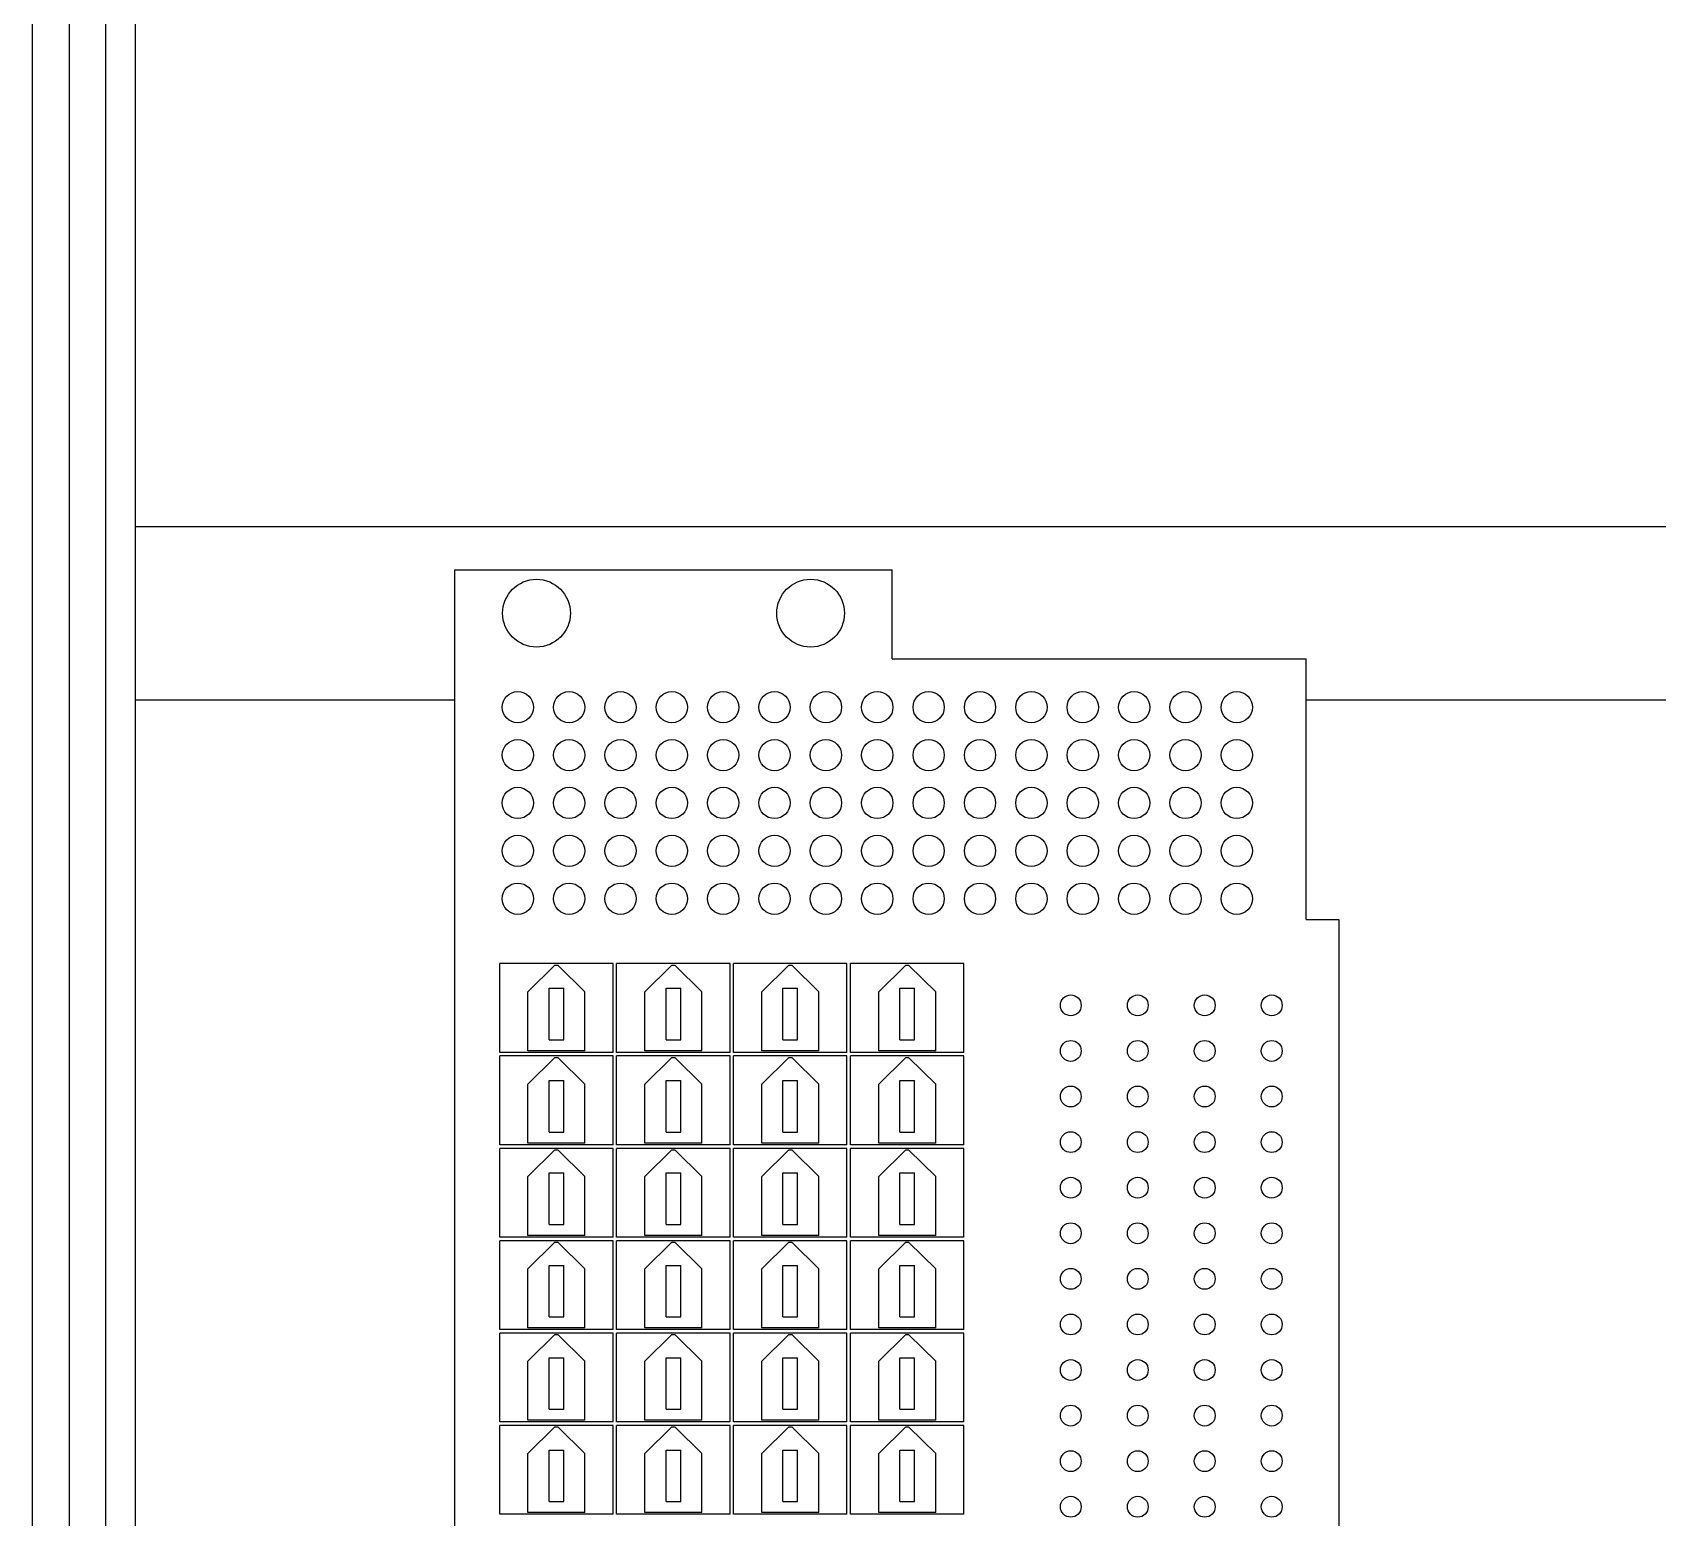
# Model space of a CAD drawing. Header units: millimetres. Extents: x 841 to 1682, y 0 to 594.
# Drawn here: x 1197.2 to 1204.12, y 446.37 to 452.69 of the extents above; entities that cross this region are included whole.
import ezdxf

# ---------------------------------------------------------------- set-up
doc = ezdxf.new("R2010")
doc.units = ezdxf.units.MM
doc.layers.add('A', color=4, linetype='Continuous')

msp = doc.modelspace()

# ---------------------------------------------------------------- linework, layer by layer
at = {"layer": 'A'}
for p, q in [((1197.1979, 433.5482), (1197.1979, 470.8979)), ((1197.3541, 470.8979), (1197.3541, 433.5482)), ((1197.5103, 433.5482), (1197.5103, 470.8979)), ((1197.6364, 433.5482), (1197.6364, 470.8979)), ((1197.6364, 450.5849), (1214.5708, 450.5849)), ((1198.9965, 437.6085), (1198.9965, 450.4009)), ((1198.9965, 450.4009), (1200.8582, 450.4009)), ((1200.8582, 450.022), (1200.8582, 450.4009)), ((1200.8582, 450.022), (1202.6213, 450.022)), ((1202.6213, 448.9113), (1202.6213, 450.022)), ((1197.6364, 449.8469), (1198.9965, 449.8469)), ((1202.6213, 449.8469), (1214.5708, 449.8469)), ((1202.6213, 448.9113), (1202.7597, 448.9113)), ((1202.7597, 448.9113), (1202.7597, 438.7193))]:
    msp.add_line(p, q, dxfattribs=at)
at = {"layer": 'A', "color": 2}
for p, q in [((1199.1874, 448.346), (1199.1874, 448.7241)), ((1199.6702, 448.7241), (1199.1874, 448.7241)), ((1199.4212, 448.7166), (1199.3075, 448.604)), ((1199.4364, 448.7166), (1199.4212, 448.7166)), ((1199.4364, 448.7166), (1199.5501, 448.604)), ((1199.6702, 448.346), (1199.6702, 448.7241)), ((1200.168, 448.7241), (1199.6852, 448.7241)), ((1199.6852, 448.346), (1199.6852, 448.7241)), ((1199.919, 448.7166), (1199.8053, 448.604)), ((1199.9342, 448.7166), (1199.919, 448.7166)), ((1199.9342, 448.7166), (1200.0479, 448.604)), ((1200.168, 448.346), (1200.168, 448.7241)), ((1200.1831, 448.346), (1200.1831, 448.7241)), ((1200.6659, 448.7241), (1200.1831, 448.7241)), ((1200.4169, 448.7166), (1200.3032, 448.604)), ((1200.4321, 448.7166), (1200.4169, 448.7166)), ((1200.4321, 448.7166), (1200.5458, 448.604)), ((1200.6659, 448.346), (1200.6659, 448.7241)), ((1201.1637, 448.7241), (1200.6809, 448.7241)), ((1200.6809, 448.346), (1200.6809, 448.7241)), ((1200.9147, 448.7166), (1200.801, 448.604)), ((1200.9299, 448.7166), (1200.9147, 448.7166)), ((1200.9299, 448.7166), (1201.0436, 448.604)), ((1201.1637, 448.346), (1201.1637, 448.7241)), ((1199.3075, 448.3535), (1199.3075, 448.604)), ((1199.3976, 448.6193), (1199.46, 448.6193)), ((1199.3976, 448.3998), (1199.3976, 448.6193)), ((1199.46, 448.3998), (1199.46, 448.6193)), ((1199.5501, 448.3535), (1199.5501, 448.604)), ((1199.8053, 448.3535), (1199.8053, 448.604)), ((1199.8954, 448.6193), (1199.9578, 448.6193)), ((1199.8954, 448.3998), (1199.8954, 448.6193)), ((1199.9578, 448.3998), (1199.9578, 448.6193)), ((1200.0479, 448.3535), (1200.0479, 448.604)), ((1200.3032, 448.3535), (1200.3032, 448.604)), ((1200.3933, 448.6193), (1200.4557, 448.6193)), ((1200.3933, 448.3998), (1200.3933, 448.6193)), ((1200.4557, 448.3998), (1200.4557, 448.6193)), ((1200.5458, 448.3535), (1200.5458, 448.604)), ((1200.801, 448.3535), (1200.801, 448.604)), ((1200.8911, 448.3998), (1200.8911, 448.6193)), ((1200.8911, 448.6193), (1200.9535, 448.6193)), ((1200.9535, 448.3998), (1200.9535, 448.6193)), ((1201.0436, 448.3535), (1201.0436, 448.604)), ((1199.5501, 448.3535), (1199.3075, 448.3535)), ((1199.3976, 448.3998), (1199.46, 448.3998)), ((1200.0479, 448.3535), (1199.8053, 448.3535)), ((1199.8954, 448.3998), (1199.9578, 448.3998)), ((1200.5458, 448.3535), (1200.3032, 448.3535)), ((1200.3933, 448.3998), (1200.4557, 448.3998)), ((1201.0436, 448.3535), (1200.801, 448.3535)), ((1200.8911, 448.3998), (1200.9535, 448.3998)), ((1199.6702, 448.346), (1199.1874, 448.346)), ((1199.6702, 448.331), (1199.1874, 448.331)), ((1199.1874, 447.9528), (1199.1874, 448.331)), ((1199.4212, 448.3235), (1199.3075, 448.2109)), ((1199.4364, 448.3235), (1199.4212, 448.3235)), ((1199.4364, 448.3235), (1199.5501, 448.2109)), ((1199.6702, 447.9528), (1199.6702, 448.331)), ((1200.168, 448.346), (1199.6852, 448.346)), ((1200.168, 448.331), (1199.6852, 448.331)), ((1199.6852, 447.9528), (1199.6852, 448.331)), ((1199.919, 448.3235), (1199.8053, 448.2109)), ((1199.9342, 448.3235), (1199.919, 448.3235)), ((1199.9342, 448.3235), (1200.0479, 448.2109)), ((1200.168, 447.9528), (1200.168, 448.331)), ((1200.6659, 448.346), (1200.1831, 448.346)), ((1200.1831, 447.9528), (1200.1831, 448.331)), ((1200.6659, 448.331), (1200.1831, 448.331)), ((1200.4169, 448.3235), (1200.3032, 448.2109)), ((1200.4321, 448.3235), (1200.4169, 448.3235)), ((1200.4321, 448.3235), (1200.5458, 448.2109)), ((1200.6659, 447.9528), (1200.6659, 448.331)), ((1201.1637, 448.346), (1200.6809, 448.346)), ((1201.1637, 448.331), (1200.6809, 448.331)), ((1200.6809, 447.9528), (1200.6809, 448.331)), ((1200.9147, 448.3235), (1200.801, 448.2109)), ((1200.9299, 448.3235), (1200.9147, 448.3235)), ((1200.9299, 448.3235), (1201.0436, 448.2109)), ((1201.1637, 447.9528), (1201.1637, 448.331)), ((1199.3976, 448.2262), (1199.46, 448.2262)), ((1199.3976, 448.0067), (1199.3976, 448.2262)), ((1199.46, 448.0067), (1199.46, 448.2262)), ((1199.8954, 448.0067), (1199.8954, 448.2262)), ((1199.8954, 448.2262), (1199.9578, 448.2262)), ((1199.9578, 448.0067), (1199.9578, 448.2262)), ((1200.3933, 448.0067), (1200.3933, 448.2262)), ((1200.3933, 448.2262), (1200.4557, 448.2262)), ((1200.4557, 448.0067), (1200.4557, 448.2262)), ((1200.8911, 448.0067), (1200.8911, 448.2262)), ((1200.8911, 448.2262), (1200.9535, 448.2262)), ((1200.9535, 448.0067), (1200.9535, 448.2262)), ((1199.3075, 447.9603), (1199.3075, 448.2109)), ((1199.5501, 447.9603), (1199.5501, 448.2109)), ((1199.8053, 447.9603), (1199.8053, 448.2109)), ((1200.0479, 447.9603), (1200.0479, 448.2109)), ((1200.3032, 447.9603), (1200.3032, 448.2109)), ((1200.5458, 447.9603), (1200.5458, 448.2109)), ((1200.801, 447.9603), (1200.801, 448.2109)), ((1201.0436, 447.9603), (1201.0436, 448.2109)), ((1199.6702, 447.9528), (1199.1874, 447.9528)), ((1199.5501, 447.9603), (1199.3075, 447.9603)), ((1199.3976, 448.0067), (1199.46, 448.0067)), ((1200.168, 447.9528), (1199.6852, 447.9528)), ((1200.0479, 447.9603), (1199.8053, 447.9603)), ((1199.8954, 448.0067), (1199.9578, 448.0067)), ((1200.6659, 447.9528), (1200.1831, 447.9528)), ((1200.5458, 447.9603), (1200.3032, 447.9603)), ((1200.3933, 448.0067), (1200.4557, 448.0067)), ((1201.1637, 447.9528), (1200.6809, 447.9528)), ((1201.0436, 447.9603), (1200.801, 447.9603)), ((1200.8911, 448.0067), (1200.9535, 448.0067)), ((1199.6702, 447.9378), (1199.1874, 447.9378)), ((1199.1874, 447.5597), (1199.1874, 447.9378)), ((1199.4212, 447.9303), (1199.3075, 447.8177)), ((1199.4364, 447.9303), (1199.4212, 447.9303)), ((1199.4364, 447.9303), (1199.5501, 447.8177)), ((1199.6702, 447.5597), (1199.6702, 447.9378)), ((1200.168, 447.9378), (1199.6852, 447.9378)), ((1199.6852, 447.5597), (1199.6852, 447.9378)), ((1199.919, 447.9303), (1199.8053, 447.8177)), ((1199.9342, 447.9303), (1199.919, 447.9303)), ((1199.9342, 447.9303), (1200.0479, 447.8177)), ((1200.168, 447.5597), (1200.168, 447.9378)), ((1200.1831, 447.5597), (1200.1831, 447.9378)), ((1200.6659, 447.9378), (1200.1831, 447.9378)), ((1200.4169, 447.9303), (1200.3032, 447.8177)), ((1200.4321, 447.9303), (1200.4169, 447.9303)), ((1200.4321, 447.9303), (1200.5458, 447.8177)), ((1200.6659, 447.5597), (1200.6659, 447.9378)), ((1201.1637, 447.9378), (1200.6809, 447.9378)), ((1200.6809, 447.5597), (1200.6809, 447.9378)), ((1200.9147, 447.9303), (1200.801, 447.8177)), ((1200.9299, 447.9303), (1200.9147, 447.9303)), ((1200.9299, 447.9303), (1201.0436, 447.8177)), ((1201.1637, 447.5597), (1201.1637, 447.9378)), ((1199.3075, 447.5672), (1199.3075, 447.8177)), ((1199.3976, 447.833), (1199.46, 447.833)), ((1199.3976, 447.6135), (1199.3976, 447.833)), ((1199.46, 447.6135), (1199.46, 447.833)), ((1199.5501, 447.5672), (1199.5501, 447.8177)), ((1199.8053, 447.5672), (1199.8053, 447.8177)), ((1199.8954, 447.833), (1199.9578, 447.833)), ((1199.8954, 447.6135), (1199.8954, 447.833)), ((1199.9578, 447.6135), (1199.9578, 447.833)), ((1200.0479, 447.5672), (1200.0479, 447.8177)), ((1200.3032, 447.5672), (1200.3032, 447.8177)), ((1200.3933, 447.833), (1200.4557, 447.833)), ((1200.3933, 447.6135), (1200.3933, 447.833)), ((1200.4557, 447.6135), (1200.4557, 447.833)), ((1200.5458, 447.5672), (1200.5458, 447.8177)), ((1200.801, 447.5672), (1200.801, 447.8177)), ((1200.8911, 447.6135), (1200.8911, 447.833)), ((1200.8911, 447.833), (1200.9535, 447.833)), ((1200.9535, 447.6135), (1200.9535, 447.833)), ((1201.0436, 447.5672), (1201.0436, 447.8177)), ((1199.3976, 447.6135), (1199.46, 447.6135)), ((1199.8954, 447.6135), (1199.9578, 447.6135)), ((1200.3933, 447.6135), (1200.4557, 447.6135)), ((1200.8911, 447.6135), (1200.9535, 447.6135)), ((1199.6702, 447.5597), (1199.1874, 447.5597)), ((1199.1874, 447.1665), (1199.1874, 447.5446)), ((1199.6702, 447.5446), (1199.1874, 447.5446)), ((1199.5501, 447.5672), (1199.3075, 447.5672)), ((1199.4212, 447.5371), (1199.3075, 447.4245)), ((1199.4364, 447.5371), (1199.4212, 447.5371)), ((1199.4364, 447.5371), (1199.5501, 447.4245)), ((1199.6702, 447.1665), (1199.6702, 447.5446)), ((1200.168, 447.5597), (1199.6852, 447.5597)), ((1200.168, 447.5446), (1199.6852, 447.5446)), ((1199.6852, 447.1665), (1199.6852, 447.5446)), ((1200.0479, 447.5672), (1199.8053, 447.5672)), ((1199.919, 447.5371), (1199.8053, 447.4245)), ((1199.9342, 447.5371), (1199.919, 447.5371)), ((1199.9342, 447.5371), (1200.0479, 447.4245)), ((1200.168, 447.1665), (1200.168, 447.5446)), ((1200.6659, 447.5597), (1200.1831, 447.5597)), ((1200.1831, 447.1665), (1200.1831, 447.5446)), ((1200.6659, 447.5446), (1200.1831, 447.5446)), ((1200.5458, 447.5672), (1200.3032, 447.5672)), ((1200.4169, 447.5371), (1200.3032, 447.4245)), ((1200.4321, 447.5371), (1200.4169, 447.5371)), ((1200.4321, 447.5371), (1200.5458, 447.4245)), ((1200.6659, 447.1665), (1200.6659, 447.5446)), ((1201.1637, 447.5597), (1200.6809, 447.5597)), ((1201.1637, 447.5446), (1200.6809, 447.5446)), ((1200.6809, 447.1665), (1200.6809, 447.5446)), ((1201.0436, 447.5672), (1200.801, 447.5672)), ((1200.9147, 447.5371), (1200.801, 447.4245)), ((1200.9299, 447.5371), (1200.9147, 447.5371)), ((1200.9299, 447.5371), (1201.0436, 447.4245)), ((1201.1637, 447.1665), (1201.1637, 447.5446)), ((1199.3075, 447.174), (1199.3075, 447.4245)), ((1199.3976, 447.2203), (1199.3976, 447.4398)), ((1199.3976, 447.4398), (1199.46, 447.4398)), ((1199.46, 447.2203), (1199.46, 447.4398)), ((1199.5501, 447.174), (1199.5501, 447.4245)), ((1199.8053, 447.174), (1199.8053, 447.4245)), ((1199.8954, 447.2203), (1199.8954, 447.4398)), ((1199.8954, 447.4398), (1199.9578, 447.4398)), ((1199.9578, 447.2203), (1199.9578, 447.4398)), ((1200.0479, 447.174), (1200.0479, 447.4245)), ((1200.3032, 447.174), (1200.3032, 447.4245)), ((1200.3933, 447.2203), (1200.3933, 447.4398)), ((1200.3933, 447.4398), (1200.4557, 447.4398)), ((1200.4557, 447.2203), (1200.4557, 447.4398)), ((1200.5458, 447.174), (1200.5458, 447.4245)), ((1200.801, 447.174), (1200.801, 447.4245)), ((1200.8911, 447.2203), (1200.8911, 447.4398)), ((1200.8911, 447.4398), (1200.9535, 447.4398)), ((1200.9535, 447.2203), (1200.9535, 447.4398)), ((1201.0436, 447.174), (1201.0436, 447.4245)), ((1199.3976, 447.2203), (1199.46, 447.2203)), ((1199.8954, 447.2203), (1199.9578, 447.2203)), ((1200.3933, 447.2203), (1200.4557, 447.2203)), ((1200.8911, 447.2203), (1200.9535, 447.2203)), ((1199.6702, 447.1665), (1199.1874, 447.1665)), ((1199.6702, 447.1515), (1199.1874, 447.1515)), ((1199.1874, 446.7733), (1199.1874, 447.1515)), ((1199.5501, 447.174), (1199.3075, 447.174)), ((1199.4212, 447.144), (1199.3075, 447.0314)), ((1199.4364, 447.144), (1199.4212, 447.144)), ((1199.4364, 447.144), (1199.5501, 447.0314)), ((1199.6702, 446.7733), (1199.6702, 447.1515)), ((1200.168, 447.1665), (1199.6852, 447.1665)), ((1200.168, 447.1515), (1199.6852, 447.1515)), ((1199.6852, 446.7733), (1199.6852, 447.1515)), ((1200.0479, 447.174), (1199.8053, 447.174)), ((1199.919, 447.144), (1199.8053, 447.0314)), ((1199.9342, 447.144), (1199.919, 447.144)), ((1199.9342, 447.144), (1200.0479, 447.0314)), ((1200.168, 446.7733), (1200.168, 447.1515)), ((1200.6659, 447.1665), (1200.1831, 447.1665)), ((1200.1831, 446.7733), (1200.1831, 447.1515)), ((1200.6659, 447.1515), (1200.1831, 447.1515)), ((1200.5458, 447.174), (1200.3032, 447.174)), ((1200.4169, 447.144), (1200.3032, 447.0314)), ((1200.4321, 447.144), (1200.4169, 447.144)), ((1200.4321, 447.144), (1200.5458, 447.0314)), ((1200.6659, 446.7733), (1200.6659, 447.1515)), ((1201.1637, 447.1665), (1200.6809, 447.1665)), ((1201.1637, 447.1515), (1200.6809, 447.1515)), ((1200.6809, 446.7733), (1200.6809, 447.1515)), ((1201.0436, 447.174), (1200.801, 447.174)), ((1200.9147, 447.144), (1200.801, 447.0314)), ((1200.9299, 447.144), (1200.9147, 447.144)), ((1200.9299, 447.144), (1201.0436, 447.0314)), ((1201.1637, 446.7733), (1201.1637, 447.1515)), ((1199.3976, 447.0467), (1199.46, 447.0467)), ((1199.3976, 446.8272), (1199.3976, 447.0467)), ((1199.46, 446.8272), (1199.46, 447.0467)), ((1199.8954, 447.0467), (1199.9578, 447.0467)), ((1199.8954, 446.8272), (1199.8954, 447.0467)), ((1199.9578, 446.8272), (1199.9578, 447.0467)), ((1200.3933, 447.0467), (1200.4557, 447.0467)), ((1200.3933, 446.8272), (1200.3933, 447.0467)), ((1200.4557, 446.8272), (1200.4557, 447.0467)), ((1200.8911, 447.0467), (1200.9535, 447.0467)), ((1200.8911, 446.8272), (1200.8911, 447.0467)), ((1200.9535, 446.8272), (1200.9535, 447.0467)), ((1199.3075, 446.7809), (1199.3075, 447.0314)), ((1199.5501, 446.7809), (1199.5501, 447.0314)), ((1199.8053, 446.7809), (1199.8053, 447.0314)), ((1200.0479, 446.7809), (1200.0479, 447.0314)), ((1200.3032, 446.7809), (1200.3032, 447.0314)), ((1200.5458, 446.7809), (1200.5458, 447.0314)), ((1200.801, 446.7809), (1200.801, 447.0314)), ((1201.0436, 446.7809), (1201.0436, 447.0314)), ((1199.6702, 446.7733), (1199.1874, 446.7733)), ((1199.5501, 446.7809), (1199.3075, 446.7809)), ((1199.3976, 446.8272), (1199.46, 446.8272)), ((1200.168, 446.7733), (1199.6852, 446.7733)), ((1200.0479, 446.7809), (1199.8053, 446.7809)), ((1199.8954, 446.8272), (1199.9578, 446.8272)), ((1200.6659, 446.7733), (1200.1831, 446.7733)), ((1200.5458, 446.7809), (1200.3032, 446.7809)), ((1200.3933, 446.8272), (1200.4557, 446.8272)), ((1201.1637, 446.7733), (1200.6809, 446.7733)), ((1201.0436, 446.7809), (1200.801, 446.7809)), ((1200.8911, 446.8272), (1200.9535, 446.8272)), ((1199.6702, 446.7583), (1199.1874, 446.7583)), ((1199.1874, 446.3802), (1199.1874, 446.7583)), ((1199.4212, 446.7508), (1199.3075, 446.6382)), ((1199.4364, 446.7508), (1199.4212, 446.7508)), ((1199.4364, 446.7508), (1199.4212, 446.7508)), ((1199.4364, 446.7508), (1199.5501, 446.6382)), ((1199.6702, 446.3802), (1199.6702, 446.7583)), ((1199.6852, 446.3802), (1199.6852, 446.7583)), ((1200.168, 446.7583), (1199.6852, 446.7583)), ((1199.919, 446.7508), (1199.8053, 446.6382)), ((1199.9342, 446.7508), (1199.919, 446.7508)), ((1199.9342, 446.7508), (1199.919, 446.7508)), ((1199.9342, 446.7508), (1200.0479, 446.6382)), ((1200.168, 446.3802), (1200.168, 446.7583)), ((1200.1831, 446.3802), (1200.1831, 446.7583)), ((1200.6659, 446.7583), (1200.1831, 446.7583)), ((1200.4169, 446.7508), (1200.3032, 446.6382)), ((1200.4321, 446.7508), (1200.4169, 446.7508)), ((1200.4321, 446.7508), (1200.4169, 446.7508)), ((1200.4321, 446.7508), (1200.5458, 446.6382)), ((1200.6659, 446.3802), (1200.6659, 446.7583)), ((1201.1637, 446.7583), (1200.6809, 446.7583)), ((1200.6809, 446.3802), (1200.6809, 446.7583)), ((1200.9147, 446.7508), (1200.801, 446.6382)), ((1200.9299, 446.7508), (1200.9147, 446.7508)), ((1200.9299, 446.7508), (1200.9147, 446.7508)), ((1200.9299, 446.7508), (1201.0436, 446.6382)), ((1201.1637, 446.3802), (1201.1637, 446.7583)), ((1199.3075, 446.3877), (1199.3075, 446.6382)), ((1199.3976, 446.434), (1199.3976, 446.6535)), ((1199.3976, 446.6535), (1199.46, 446.6535)), ((1199.46, 446.434), (1199.46, 446.6535)), ((1199.5501, 446.3877), (1199.5501, 446.6382)), ((1199.8053, 446.3877), (1199.8053, 446.6382)), ((1199.8954, 446.434), (1199.8954, 446.6535)), ((1199.8954, 446.6535), (1199.9578, 446.6535)), ((1199.9578, 446.434), (1199.9578, 446.6535)), ((1200.0479, 446.3877), (1200.0479, 446.6382)), ((1200.3032, 446.3877), (1200.3032, 446.6382)), ((1200.3933, 446.434), (1200.3933, 446.6535)), ((1200.3933, 446.6535), (1200.4557, 446.6535)), ((1200.4557, 446.434), (1200.4557, 446.6535)), ((1200.5458, 446.3877), (1200.5458, 446.6382)), ((1200.801, 446.3877), (1200.801, 446.6382)), ((1200.8911, 446.6535), (1200.9535, 446.6535)), ((1200.8911, 446.434), (1200.8911, 446.6535)), ((1200.9535, 446.434), (1200.9535, 446.6535)), ((1201.0436, 446.3877), (1201.0436, 446.6382)), ((1199.3976, 446.434), (1199.46, 446.434)), ((1199.8954, 446.434), (1199.9578, 446.434)), ((1200.3933, 446.434), (1200.4557, 446.434)), ((1200.8911, 446.434), (1200.9535, 446.434)), ((1199.6702, 446.3802), (1199.1874, 446.3802)), ((1199.5501, 446.3877), (1199.3075, 446.3877)), ((1200.168, 446.3802), (1199.6852, 446.3802)), ((1200.0479, 446.3877), (1199.8053, 446.3877)), ((1200.6659, 446.3802), (1200.1831, 446.3802)), ((1200.5458, 446.3877), (1200.3032, 446.3877)), ((1201.1637, 446.3802), (1200.6809, 446.3802)), ((1201.0436, 446.3877), (1200.801, 446.3877))]:
    msp.add_line(p, q, dxfattribs=at)
at = {"layer": 'A'}
for centre in [(1199.3439, 450.2159), (1200.5108, 450.2159)]:
    msp.add_circle(centre, 0.1442, dxfattribs=at)
at = {"layer": 'A', "color": 2}
for centre, radius in [((1199.2642, 449.8155), 0.0666), ((1199.4829, 449.8155), 0.0666), ((1199.7016, 449.8155), 0.0666), ((1199.9203, 449.8155), 0.0666), ((1200.139, 449.8155), 0.0666), ((1200.3576, 449.8155), 0.0666), ((1200.5763, 449.8155), 0.0666), ((1200.795, 449.8155), 0.0666), ((1201.0137, 449.8155), 0.0666), ((1201.2323, 449.8155), 0.0666), ((1201.451, 449.8155), 0.0666), ((1201.6697, 449.8155), 0.0666), ((1201.8884, 449.8155), 0.0666), ((1202.1071, 449.8155), 0.0666), ((1202.3257, 449.8155), 0.0666), ((1199.2642, 449.6118), 0.0666), ((1199.4829, 449.6118), 0.0666), ((1199.7016, 449.6118), 0.0666), ((1199.9203, 449.6118), 0.0666), ((1200.139, 449.6118), 0.0666), ((1200.3576, 449.6118), 0.0666), ((1200.5763, 449.6118), 0.0666), ((1200.795, 449.6118), 0.0666), ((1201.0137, 449.6118), 0.0666), ((1201.2323, 449.6118), 0.0666), ((1201.451, 449.6118), 0.0666), ((1201.6697, 449.6118), 0.0666), ((1201.8884, 449.6118), 0.0666), ((1202.1071, 449.6118), 0.0666), ((1202.3257, 449.6118), 0.0666), ((1199.2642, 449.408), 0.0666), ((1199.4829, 449.408), 0.0666), ((1199.7016, 449.408), 0.0666), ((1199.9203, 449.408), 0.0666), ((1200.139, 449.408), 0.0666), ((1200.3576, 449.408), 0.0666), ((1200.5763, 449.408), 0.0666), ((1200.795, 449.408), 0.0666), ((1201.0137, 449.408), 0.0666), ((1201.2323, 449.408), 0.0666), ((1201.451, 449.408), 0.0666), ((1201.6697, 449.408), 0.0666), ((1201.8884, 449.408), 0.0666), ((1202.1071, 449.408), 0.0666), ((1202.3257, 449.408), 0.0666), ((1199.2642, 449.2043), 0.0666), ((1199.4829, 449.2043), 0.0666), ((1199.7016, 449.2043), 0.0666), ((1199.9203, 449.2043), 0.0666), ((1200.139, 449.2043), 0.0666), ((1200.3576, 449.2043), 0.0666), ((1200.5763, 449.2043), 0.0666), ((1200.795, 449.2043), 0.0666), ((1201.0137, 449.2043), 0.0666), ((1201.2323, 449.2043), 0.0666), ((1201.451, 449.2043), 0.0666), ((1201.6697, 449.2043), 0.0666), ((1201.8884, 449.2043), 0.0666), ((1202.1071, 449.2043), 0.0666), ((1202.3257, 449.2043), 0.0666), ((1199.2642, 449.0005), 0.0666), ((1199.4829, 449.0005), 0.0666), ((1199.7016, 449.0005), 0.0666), ((1199.9203, 449.0005), 0.0666), ((1200.139, 449.0005), 0.0666), ((1200.3576, 449.0005), 0.0666), ((1200.5763, 449.0005), 0.0666), ((1200.795, 449.0005), 0.0666), ((1201.0137, 449.0005), 0.0666), ((1201.2323, 449.0005), 0.0666), ((1201.451, 449.0005), 0.0666), ((1201.6697, 449.0005), 0.0666), ((1201.8884, 449.0005), 0.0666), ((1202.1071, 449.0005), 0.0666), ((1202.3257, 449.0005), 0.0666), ((1201.6188, 448.5465), 0.0444), ((1201.904, 448.5465), 0.0444), ((1202.1892, 448.5465), 0.0444), ((1202.4744, 448.5465), 0.0444), ((1201.6188, 448.3525), 0.0444), ((1201.904, 448.3525), 0.0444), ((1202.1892, 448.3525), 0.0444), ((1202.4744, 448.3525), 0.0444), ((1201.6188, 448.1585), 0.0444), ((1201.904, 448.1585), 0.0444), ((1202.1892, 448.1585), 0.0444), ((1202.4744, 448.1585), 0.0444), ((1201.6188, 447.9644), 0.0444), ((1201.904, 447.9644), 0.0444), ((1202.1892, 447.9644), 0.0444), ((1202.4744, 447.9644), 0.0444), ((1201.6188, 447.7704), 0.0444), ((1201.904, 447.7704), 0.0444), ((1202.1892, 447.7704), 0.0444), ((1202.4744, 447.7704), 0.0444), ((1201.6188, 447.5764), 0.0444), ((1201.904, 447.5764), 0.0444), ((1202.1892, 447.5764), 0.0444), ((1202.4744, 447.5764), 0.0444), ((1201.6188, 447.3823), 0.0444), ((1201.904, 447.3823), 0.0444), ((1202.1892, 447.3823), 0.0444), ((1202.4744, 447.3823), 0.0444), ((1201.6188, 447.1883), 0.0444), ((1201.904, 447.1883), 0.0444), ((1202.1892, 447.1883), 0.0444), ((1202.4744, 447.1883), 0.0444), ((1201.6188, 446.9943), 0.0444), ((1201.904, 446.9943), 0.0444), ((1202.1892, 446.9943), 0.0444), ((1202.4744, 446.9943), 0.0444), ((1201.6188, 446.8003), 0.0444), ((1201.904, 446.8003), 0.0444), ((1202.1892, 446.8003), 0.0444), ((1202.4744, 446.8003), 0.0444), ((1201.6188, 446.6062), 0.0444), ((1201.904, 446.6062), 0.0444), ((1202.1892, 446.6062), 0.0444), ((1202.4744, 446.6062), 0.0444), ((1201.6188, 446.4122), 0.0444), ((1201.904, 446.4122), 0.0444), ((1202.1892, 446.4122), 0.0444), ((1202.4744, 446.4122), 0.0444)]:
    msp.add_circle(centre, radius, dxfattribs=at)

doc.saveas('drawing.dxf')
